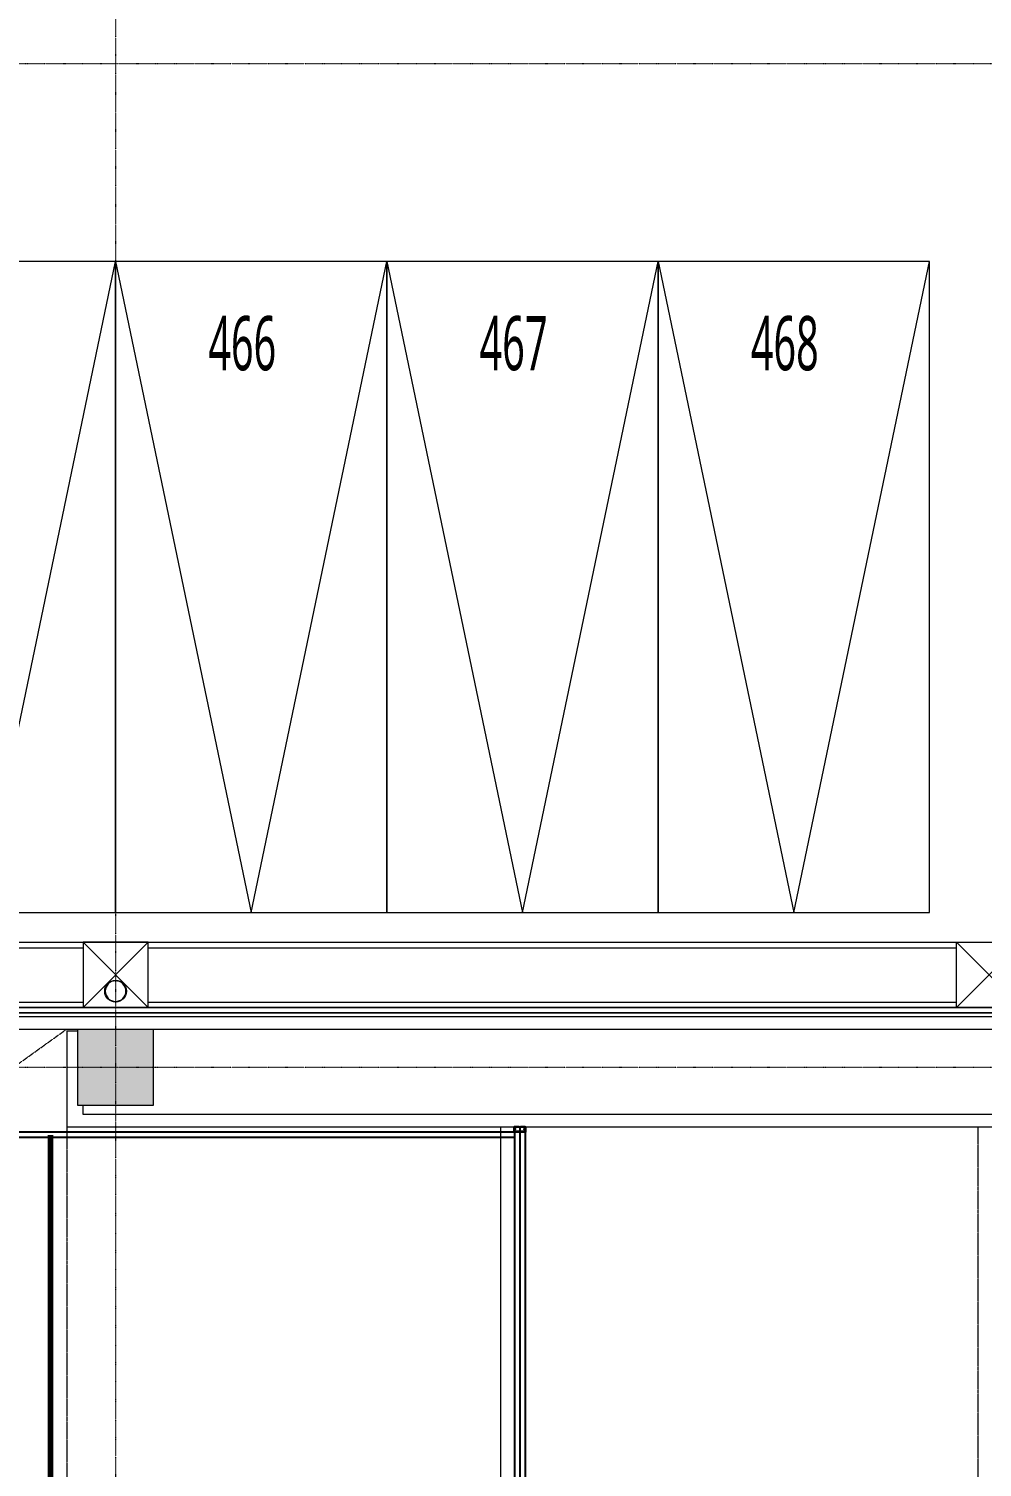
# Model space of a CAD drawing. Extents: x -76427 to 292734, y -42117 to 131250.
# Drawn here: x 234400 to 243187, y 86312 to 99570 of the extents above; entities that cross this region are included whole.
import ezdxf

# ---------------------------------------------------------------- set-up
doc = ezdxf.new("R2010")
doc.units = 0
doc.header["$LTSCALE"] = 10
for name, pattern in [('H12PL1$0$HIDDEN', [0.4, 0.3, -0.1]), ('H12PL1$0$JJP_三點線', [0.9, 0.3, -0.15, 0, -0.15, 0, -0.15, 0, -0.15]), ('XFDP10$0$HIDDEN2', [0.1875, 0.125, -0.0625]), ('XFM7P10ICA$0$H12PL1$0$JJP_三點線', [0.9, 0.3, -0.15, 0, -0.15, 0, -0.15, 0, -0.15])]:
    doc.linetypes.add(name, pattern=pattern)
for name, color, linetype in [('H12PL1$0$A-OBJE-2D', 252, 'Continuous'), ('H12PL1$0$A-OBJE-MEP', 252, 'Continuous'), ('H12PL1$0$A-WALL-EX', 252, 'Continuous'), ('H12PL1$0$A-WALL-IN', 252, 'Continuous'), ('H12PL1$0$L10_14_DRAN', 252, 'Continuous'), ('H12PL1$0$L10_14_KABE1', 252, 'Continuous'), ('H12PL1$0$L10_14_PKG', 252, 'Continuous'), ('H12PL1$0$L10_14_PKG-NN', 252, 'Continuous'), ('H12PL1$0$L10_14_SUGATA3', 252, 'Continuous'), ('H12PL1$0$S-COL', 252, 'Continuous'), ('H12PL1$0$S-GRID', 252, 'Continuous'), ('XFDP10$0$A-W-D-Height Difference', 17, 'XFDP10$0$HIDDEN2'), ('XFDP10$0$A-W-P1S (50K)', 2, 'Continuous'), ('XFDP10$0$A-W-P4S (50K)', 2, 'Continuous'), ('XFM7P10ICA$0$H12PL1$0$A-OBJE-MEP', 252, 'Continuous'), ('XFM7P10ICA$0$H12PL1$0$A-TEXT-修改說明', 252, 'Continuous'), ('XFM7P10ICA$0$H12PL1$0$A-WALL-EX', 252, 'Continuous'), ('XFM7P10ICA$0$H12PL1$0$A-WALL-IN', 252, 'Continuous'), ('XFM7P10ICA$0$H12PL1$0$Hattch', 252, 'Continuous'), ('XFM7P10ICA$0$H12PL1$0$L-ROAD', 252, 'Continuous'), ('XFM7P10ICA$0$H12PL1$0$S-COL', 252, 'Continuous'), ('XFM7P10ICA$0$H12PL1$0$S-GRID', 252, 'Continuous'), ('XFM7P10ICA$0$XFDP15$0$A-Partition-Col', 1, 'Continuous'), ('XFM7P10ICA$0$XFDP15$0$A-W-F2S (50K)', 2, 'Continuous'), ('XFM7P10ICA$0$XFDP15$0$A-W-P1S (50K)', 2, 'Continuous')]:
    doc.layers.add(name, color=color, linetype=linetype)
doc.styles.add('H12PL1$0$Standard', font='', dxfattribs={"width": 0.8})
doc.styles.get('H12PL1$0$Standard').set_extended_font_data('Microsoft JhengHei')

# ---------------------------------------------------------------- blocks, each defined once
blk = doc.blocks.new('XFM7P10ICA$0$XFDP15$0$TP1-100-Partition_Col-side')
for points in [[(-5, -4.8), (-5.1, -4.8), (-5.1, -4), (-5.1, -4), (-5, -3.9, 0.587703), (-5, -3.9), (-5.1, -3.9), (-5.1, -0.2), (-0.6, -0.2), (-0.5, -0.3), (0, -0.3), (0, -0.2), (0.1, -0.3), (0.5, -0.3), (0.7, -0.2), (5.2, -0.2), (5.2, -3.9), (5, -3.9, 0.587703), (5, -3.9), (5.1, -4), (5.2, -4), (5.2, -4.8), (5, -4.8, 0.587703), (5, -4.8), (5.1, -5), (5.3, -5), (5.3, -4.4), (5.3, -4.3), (5.3, -4.2), (5.3, 0), (-5.3, 0), (-5.3, -4.2), (-5.3, -4.3), (-5.3, -4.4), (-5.3, -5), (-5.1, -5), (-5, -4.8, 0.587703)], [(4.6, -2.1), (3.8, -2.1), (3.8, -2.1), (4.6, -2.1, -0.414214), (4.9, -2.4), (4.9, -4.3, -0.414214), (4.6, -4.6), (-4.6, -4.6, -0.414214), (-4.9, -4.3), (-4.9, -2.4, -0.414214), (-4.6, -2.1), (-3.8, -2.1), (-3.8, -2.1), (-4.6, -2.1, 0.414214), (-4.8, -2.3), (-4.8, -4.3, 0.414214), (-4.6, -4.5), (4.6, -4.5, 0.414214), (4.8, -4.3), (4.8, -2.3, 0.414214)]]:
    blk.add_lwpolyline(points, format="xyb", close=True)
for points in [[(-4.1, -2.1), (-4.1, -2), (-4.9, -2, 0.414214), (-5, -2.2), (-5, -4.7), (-5, -4.7), (-5, -2.2, -0.414214), (-4.9, -2.1), (-4.1, -2.1)], [(4.1, -2.1), (4.1, -2), (4.9, -2, -0.414214), (5, -2.2), (5, -4.7), (5, -4.7), (5, -2.2, 0.414214), (4.9, -2.1), (4.1, -2.1)]]:
    blk.add_lwpolyline(points, format="xyb")
blk = doc.blocks.new('XFM7P10ICA$0$XFDP15')
at = {"layer": 'XFM7P10ICA$0$XFDP15$0$A-W-F2S (50K)'}
for p, q in [((238875.4, 89450, 0), (238875.4, 71719, 0)), ((238975.4, 89450, 0), (238975.4, 71619, 0))]:
    blk.add_line(p, q, dxfattribs=at)
at = {"layer": 'XFM7P10ICA$0$XFDP15$0$A-W-P1S (50K)'}
for p, q in [((238875.4, 89400, 0), (226400, 89400)), ((238875.4, 89350, 0), (226350, 89350))]:
    blk.add_line(p, q, dxfattribs=at)
at = {"layer": 'XFM7P10ICA$0$XFDP15$0$A-Partition-Col', "xscale": -10, "yscale": 10, "zscale": 10}
blk.add_blockref('XFM7P10ICA$0$XFDP15$0$TP1-100-Partition_Col-side', (238925.4, 89450, 0), dxfattribs=at)
blk = doc.blocks.new('XFM7P10ICA$0$H12PL1')
at = {"layer": 'XFM7P10ICA$0$H12PL1$0$Hattch', "linetype": 'Continuous', "lineweight": 0}
blk.add_hatch(color=256, dxfattribs=at).paths.add_polyline_path([(234850, 89650), (235550, 89650), (235550, 90350), (234850, 90350)])
at = {"layer": 'XFM7P10ICA$0$H12PL1$0$A-OBJE-MEP', "lineweight": 0, "flags": 128}
blk.add_lwpolyline([(235295, 90700, 1), (235105, 90700, 1)], format="xyb", close=True, dxfattribs=at)
at = {"layer": 'XFM7P10ICA$0$H12PL1$0$A-OBJE-MEP', "lineweight": 0}
blk.add_circle((235200, 90700), 100, dxfattribs=at)
at = {"layer": 'XFM7P10ICA$0$H12PL1$0$A-TEXT-修改說明', "lineweight": 0}
blk.add_lwpolyline([(192900, 59650), (240400, 59650), (240400, 72550), (238750, 72550), (238750, 89450)], dxfattribs=at)
at = {"layer": 'XFM7P10ICA$0$H12PL1$0$A-WALL-EX', "lineweight": 0}
blk.add_line((151665, 90465), (243600, 90465), dxfattribs=at)
at = {"layer": 'XFM7P10ICA$0$H12PL1$0$A-WALL-EX', "lineweight": 0, "flags": 128}
for points in [[(243600, 90500), (151665, 90500)], [(151665, 90350), (243600, 90350)]]:
    blk.add_lwpolyline(points, dxfattribs=at)
at = {"layer": 'XFM7P10ICA$0$H12PL1$0$A-WALL-IN', "lineweight": 0, "flags": 128}
for points in [[(234850, 90330), (234750, 90330)], [(234750, 90330), (234750, 89450)], [(234900, 89562.5), (234900, 89650)], [(252950, 89562.5), (234900, 89562.5)], [(234750, 89450), (234900, 89450)], [(234900, 89450), (249240, 89450)]]:
    blk.add_lwpolyline(points, dxfattribs=at)
at = {"layer": 'XFM7P10ICA$0$H12PL1$0$L-ROAD', "lineweight": 0, "flags": 128}
blk.add_lwpolyline([(127200, 90500), (151200, 90500), (151200, 99500), (193570, 99500), (193570, 90550), (243550, 90550), (243550, 97425), (243556.82, 97425, -0.39158949), (245800, 99500), (284591.7, 99500), (284623.03, 111500), (254650, 111578.26), (254600, 110000, -0.41421356), (250600, 106000), (18950, 106000, -0.41421356)], format="xyb", dxfattribs=at)
at = {"layer": 'XFM7P10ICA$0$H12PL1$0$S-COL', "lineweight": 0, "flags": 128}
blk.add_lwpolyline([(234850, 90350), (234850, 89650), (235550, 89650), (235550, 90350)], dxfattribs=at)
at = {"layer": 'XFM7P10ICA$0$H12PL1$0$S-GRID', "linetype": 'XFM7P10ICA$0$H12PL1$0$JJP_三點線', "lineweight": 0}
for p, q in [((235200, 128250), (235200, -28000)), ((-29000, 99250), (289600, 99250)), ((-29000, 90000), (289600, 90000))]:
    blk.add_line(p, q, dxfattribs=at)
blk.add_blockref('XFM7P10ICA$0$XFDP15', (0, 0))
blk = doc.blocks.new('XFM7P10ICA')
blk.add_blockref('XFM7P10ICA$0$H12PL1', (0, 0))
blk = doc.blocks.new('XFDP10')
at = {"layer": 'XFDP10$0$A-W-D-Height Difference', "const_width": 50, "elevation": 0}
blk.add_lwpolyline([(234600, 71749), (234600, 89375)], dxfattribs=at)
at = {"layer": 'XFDP10$0$A-W-P1S (50K)'}
for p, q in [((238875.4, 89400, 0), (226400, 89400)), ((238875.4, 89350, 0), (226350, 89350))]:
    blk.add_line(p, q, dxfattribs=at)
at = {"layer": 'XFDP10$0$A-W-P4S (50K)'}
for p, q in [((238875.4, 89450, 0), (238875.4, 71669, 0)), ((238925.4, 89450, 0), (238925.4, 71669, 0))]:
    blk.add_line(p, q, dxfattribs=at)
blk = doc.blocks.new('H12PL1')
at = {"layer": 'H12PL1$0$A-OBJE-2D', "linetype": 'H12PL1$0$HIDDEN', "lineweight": 0}
blk.add_line((192000, 59650), (234750, 90350), dxfattribs=at)
for points in [[(234750, 90330), (234750, 75300), (243150, 75300)], [(243150, 59650), (243150, 89450)]]:
    blk.add_lwpolyline(points, dxfattribs=at)
at = {"layer": 'H12PL1$0$A-OBJE-MEP', "lineweight": 0, "flags": 128}
blk.add_lwpolyline([(235295, 90700, 1), (235105, 90700, 1)], format="xyb", close=True, dxfattribs=at)
at = {"layer": 'H12PL1$0$A-OBJE-MEP', "lineweight": 0}
blk.add_circle((235200, 90700), 100, dxfattribs=at)
at = {"layer": 'H12PL1$0$A-WALL-EX', "lineweight": 0}
blk.add_line((151700, 90465), (243600, 90465), dxfattribs=at)
at = {"layer": 'H12PL1$0$A-WALL-EX', "lineweight": 0, "flags": 128}
for points in [[(151700, 90500), (243600, 90500)], [(151700, 90500), (243600, 90500)], [(151700, 90500), (243600, 90500)], [(151700, 90500), (243600, 90500)], [(151700, 90500), (243600, 90500)], [(151700, 90500), (243600, 90500)], [(151700, 90500), (243600, 90500)], [(243600, 90500), (151700, 90500)], [(151550, 90350), (243635, 90350)]]:
    blk.add_lwpolyline(points, dxfattribs=at)
at = {"layer": 'H12PL1$0$A-WALL-IN', "lineweight": 0, "flags": 128}
for points in [[(234850, 90330), (234750, 90330)], [(234750, 90330), (234750, 89450)], [(234900, 89562.5), (234900, 89650)], [(252950, 89562.5), (234900, 89562.5)], [(234750, 89450), (234900, 89450)], [(234900, 89450), (249240, 89450)]]:
    blk.add_lwpolyline(points, dxfattribs=at)
at = {"layer": 'H12PL1$0$L10_14_DRAN', "lineweight": 0}
blk.add_circle((235200, 90700), 100, dxfattribs=at)
at = {"layer": 'H12PL1$0$L10_14_KABE1', "lineweight": 0}
blk.add_line((243550, 90550), (185350, 90550), dxfattribs=at)
at = {"layer": 'H12PL1$0$L10_14_PKG', "lineweight": 0, "flags": 128}
for points in [[(232700, 97425), (233950, 91425), (235200, 97425)], [(235200, 97425), (236450, 91425), (237700, 97425)], [(237700, 97425), (238950, 91425), (240200, 97425)], [(240200, 97425), (241450, 91425), (242700, 97425)]]:
    blk.add_lwpolyline(points, dxfattribs=at)
for points in [[(232700, 97425), (232700, 91425), (235200, 91425), (235200, 97425)], [(235200, 97425), (235200, 91425), (237700, 91425), (237700, 97425)], [(237700, 97425), (237700, 91425), (240200, 91425), (240200, 97425)], [(240200, 97425), (240200, 91425), (242700, 91425), (242700, 97425)]]:
    blk.add_lwpolyline(points, close=True, dxfattribs=at)
at = {"layer": 'H12PL1$0$L10_14_SUGATA3', "lineweight": 0}
for p, q in [((155280, 91150), (243550, 91150)), ((227100, 91100), (234900, 91100)), ((234900, 91150), (235500, 90550)), ((234900, 90550), (235500, 91150)), ((235500, 91100), (242950, 91100)), ((243550, 91150), (242950, 90550)), ((243550, 90550), (242950, 91150)), ((227100, 90600), (234900, 90600)), ((235500, 90600), (242950, 90600))]:
    blk.add_line(p, q, dxfattribs=at)
at = {"layer": 'H12PL1$0$L10_14_SUGATA3', "lineweight": 0, "flags": 128}
for points in [[(234900, 90550), (235500, 90550), (235500, 91150), (234900, 91150)], [(243550, 90550), (242950, 90550), (242950, 91150), (243550, 91150)]]:
    blk.add_lwpolyline(points, close=True, dxfattribs=at)
at = {"layer": 'H12PL1$0$S-COL', "lineweight": 0, "flags": 128}
blk.add_lwpolyline([(234850, 90350), (234850, 89650), (235550, 89650), (235550, 90350)], dxfattribs=at)
at = {"layer": 'H12PL1$0$S-GRID', "linetype": 'H12PL1$0$JJP_三點線', "lineweight": 0}
for p, q in [((235200, 128250), (235200, -28000)), ((-29000, 99250), (289600, 99250)), ((-29000, 90000), (289600, 90000))]:
    blk.add_line(p, q, dxfattribs=at)
blk.add_blockref('XFDP10', (0, 0))
at = {"layer": 'H12PL1$0$L10_14_PKG-NN', "linetype": 'Continuous', "lineweight": 0, "char_height": 500, "attachment_point": 4, "style": 'H12PL1$0$Standard'}
for s, insert in [('\\A1;{\\W0.56;466}', (236054.97, 96668.93)), ('\\A1;{\\W0.56;467}', (238554.97, 96668.93)), ('\\A1;{\\W0.56;468}', (241054.97, 96668.93))]:
    blk.add_mtext(s, dxfattribs=dict(at, insert=insert))

msp = doc.modelspace()

# ---------------------------------------------------------------- block references
msp.add_blockref('XFM7P10ICA', (0, 0))

# ---------------------------------------------------------------- next in the draw order: block references
msp.add_blockref('H12PL1', (0, 0))

doc.saveas('drawing.dxf')
